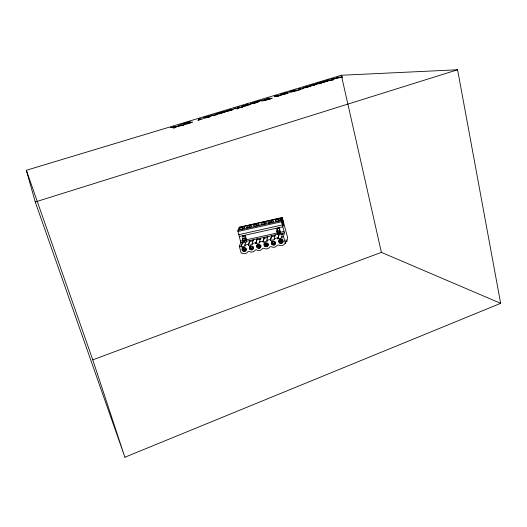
<?xml version="1.0" encoding="UTF-8"?>
<svg xmlns="http://www.w3.org/2000/svg" width="527" height="527" viewBox="0 0 527 527"><rect width="100%" height="100%" fill="white"/><g stroke="black" fill="none" stroke-linecap="round" stroke-linejoin="round"><path stroke-width="0.79" d="M280.739 233.685L279.257 227.611L279.811 233.237L280.114 231.083L280.739 233.685L284.349 232.888L281.477 221.05L282.215 217.559L287.63 237.644L286.826 241.682L285.219 242.031M277.545 230.385C277.09 223.376 275.199 237.486 279.811 233.237M282.123 220.194C281.583 227.289 285.68 227.888 282.334 218.685C280.904 220.477 284.264 229.001 282.933 222.302M282.67 221.788L282.327 220.694L283.197 223.356L282.347 219.759L282.162 220.773L283.269 224.851M283.183 224.238L282.327 219.772M245.292 235.806L245.2 235.187L246.715 241.201L246.109 238.632L245.529 240.114C245.239 242.255 244.456 236.056 245.292 235.806L243.019 236.313C242.769 238.099 241.629 243.408 245.582 240.74M243.019 236.313L242.927 235.694M241.076 246.952L242.611 242.11L241.076 246.952L245.358 246.01L244.759 245.141L246.168 241.326L278.875 234.1L277.887 238.863L282.248 237.901L281.655 237.018L282.492 233.296M248.382 245.345L249.811 240.516L248.382 245.345L252.683 244.396L252.084 243.527L253.382 239.732M255.72 243.731L257.038 238.922L255.72 243.731L260.035 242.782L259.436 241.906L260.621 238.132M263.085 242.117L264.29 237.321L263.085 242.117L267.413 241.162L266.814 240.286L267.887 236.524M270.47 240.49L271.57 235.714L270.47 240.49L274.817 239.535L274.218 238.659L275.173 234.917M277.887 238.863L278.875 234.1M282.281 218.652L281.8 220.233L283.223 225.661L283.566 224.001L282.189 218.718M282.828 222.163L282.617 221.307L282.663 221.643M239.528 228.151L239.218 227.216L237.848 230.721L240.793 242.512L239.304 246.34L241.208 253.144L241.807 253.013A4.368 4.111 20 0 0 247.894 251.682L249.1 251.419A4.374 4.124 18.7 0 0 255.206 250.088L256.418 249.824A4.381 4.137 17.3 0 0 262.551 248.48L263.763 248.217A4.387 4.15 15.9 0 0 269.916 246.873L271.135 246.61A4.4 4.17 14.3 0 0 277.307 245.259L278.533 244.996A4.407 4.183 12.7 0 0 284.732 243.639L285.344 243.507L286.121 239.693L286.826 241.682M285.344 243.507L283.539 236.603L284.349 232.888M281.405 243.481L281.51 243.013M281.24 242.038L281.339 241.597M280.377 239.554L280.483 239.093M273.994 245.101L274.112 244.633M273.856 243.652L273.974 243.191A1.054 0.995 14.3 0 0 274.56 241.669A1.054 0.995 14.3 0 1 273.968 243.191M277.518 233.757L277.452 233.053M266.616 246.708L266.741 246.241M266.484 245.266L266.609 244.798A1.047 0.995 15.9 0 0 267.11 243.184M259.258 248.322L259.396 247.848M259.132 246.873L259.277 246.405M251.926 249.923L252.084 249.449M251.814 248.48L251.972 248.006M244.614 251.517L244.791 251.043M244.521 250.075L244.686 249.6M282.498 221.353L282.973 222.822L282.182 220.134M124.892 457.232L500.65 303.328L457.588 69.768L341.344 75.256L26.35 170.28L35.256 201.973L124.892 457.232L92.765 359.842L26.35 170.28M92.765 359.842L381.403 252.374L500.65 303.328M35.256 201.973L457.588 69.768M239.205 227.229L282.202 217.565M239.311 227.407L259.205 222.934M260.799 222.578L282.288 217.75M282.156 219.878L283.045 222.625M237.861 230.391L281.458 220.629M237.987 231.478L281.616 221.715M282.749 221.617L282.65 222.196M238.869 234.64L282.452 224.924M239.271 236.504L282.867 226.808M242.973 235.898L245.246 235.398M276.998 228.336L279.303 227.822M277.05 228.744L279.363 228.237M242.683 238.764L244.963 238.257M276.919 231.175L279.244 230.661M242.69 239.192L244.976 238.685M276.945 231.597L279.27 231.083M240.556 241.096L245.127 240.108M246.465 239.792L279.462 232.506M280.476 232.269L284.079 231.465M242.96 241.037L245.253 240.529M277.255 233.454L279.58 232.941M244.054 240.938L245.575 240.602M277.518 233.54L279.066 233.197M240.793 242.512L244.442 241.702M242.539 243.112L246.056 242.334M249.739 241.524L253.263 240.747M256.959 239.93L260.503 239.146M264.211 238.329L267.762 237.545M271.484 236.728L275.048 235.938M278.783 235.114L283.078 234.166M239.304 246.34L241.149 245.931M244.759 245.141L248.461 244.324M252.084 243.527L255.799 242.71M259.436 241.906L263.164 241.089M266.814 240.286L270.562 239.462M274.218 238.659L277.979 237.829M281.655 237.018L283.539 236.603M242.334 227.453L242.71 228.81M249.482 225.846L249.857 227.209M256.656 224.238L257.024 225.602M263.856 222.625L264.218 223.988M271.076 220.997L271.438 222.368M278.328 219.37L278.684 220.747M341.344 75.256L381.403 252.374M246.208 248.507A2.095 1.97 20 0 1 244.021 251.069A2.095 1.97 20 0 1 242.492 247.98M242.703 247.723A2.095 1.97 20 0 1 243.092 247.42M260.845 245.299A2.101 1.983 17.3 0 1 259.778 247.723A2.101 1.983 17.3 0 1 257.097 246.906A2.101 1.983 17.3 0 1 257.571 244.297M283.039 240.608A2.115 2.003 12.7 0 1 281.84 242.914A2.115 2.003 12.7 0 1 279.231 242.117A2.115 2.003 12.7 0 1 279.567 239.548M280.153 239.192A2.115 2.003 12.7 0 1 281.174 239.054M282.294 239.495A2.115 2.003 12.7 0 1 282.762 239.996M245.338 249.113A1.041 0.982 20 0 1 243.843 249.442A1.041 0.982 20 0 1 243.612 247.973M245.081 247.907A1.041 0.982 20 0 1 245.318 248.197M253.513 246.906A2.095 1.976 18.7 0 1 251.313 249.475A2.095 1.976 18.7 0 1 249.791 246.379M250.121 246.01A2.095 1.976 18.7 0 1 250.391 245.813M268.197 243.691A2.101 1.989 15.9 0 1 267.123 246.122A2.101 1.989 15.9 0 1 264.442 245.299A2.101 1.989 15.9 0 1 264.923 242.683M281.938 240.062A1.054 1.001 12.7 0 1 281.787 241.379A1.054 1.001 12.7 0 1 280.39 241.359A1.054 1.001 12.7 0 1 280.212 240.035M275.634 242.229A2.108 1.996 14.3 0 1 274.389 244.548A2.108 1.996 14.3 0 1 271.774 243.639A2.108 1.996 14.3 0 1 272.301 241.063M252.696 247.315A1.047 0.988 18.7 0 1 251.214 247.934A1.047 0.988 18.7 0 1 250.898 246.386M252.367 246.34A1.047 0.988 18.7 0 1 252.69 246.847M259.765 244.818A1.047 0.988 17.3 0 1 259.725 246.195A1.047 0.988 17.3 0 1 258.276 246.162A1.047 0.988 17.3 0 1 258.21 244.785M267.11 243.21A1.047 0.995 15.9 0 1 267.057 244.587A1.047 0.995 15.9 0 1 265.608 244.554A1.047 0.995 15.9 0 1 265.542 243.171M274.475 241.59A1.054 0.995 14.3 0 1 274.448 242.947A1.054 0.995 14.3 0 1 273.032 243A1.054 0.995 14.3 0 1 272.828 241.649M280.147 94.755L282.202 94.755L286.892 93.536A3.808 0.375 -14.8 0 0 288.447 92.923C286.991 92.087 282.334 93.773 280.147 94.755M287.129 93.075C280.746 96.013 279.448 93.641 287.129 93.075M311.292 85.835L306.958 87.423L303.223 88.022L309.211 86.217L302.801 87.963L306.905 86.468L311.292 85.835M295.739 90.519C289.988 93.075 287.775 91.125 295.739 90.519M225.286 111.915L219.43 113.825L215.609 114.03L223.165 111.81L224.601 111.717L219.746 113.457L225.286 111.915M227.19 110.802L225.681 111.263L230.035 109.688L233.804 109.26L231.017 110.439L226.564 111.408L232.17 109.656L227.19 110.802M243.112 105.999C249.62 105.993 250.022 103.127 243.112 105.999M184.358 124.293L187.408 123.917L192.421 122.099L186.071 123.924L190.59 121.592L182.474 124.043L189.279 122.152L184.358 124.293M252.097 103.272L250.661 103.766L255.042 102.126L259.132 101.599L255.417 103.042L250.924 103.826L257.136 101.948L252.097 103.272M326.305 81.362L322.372 82.443L326.549 80.914L324.803 81.118L317.709 83.2C318.828 83.767 333.176 79.775 326.305 81.362M261.781 100.901L264.574 100.598L272.301 98.305L268.078 98.193L266.53 98.661L268.315 98.714L258.54 101.072L262.604 100.525L261.781 100.901M204.68 117.58C209.983 118.015 212.664 114.418 204.68 117.58M203.106 118.022L204.654 118.2L209.417 116.954A3.893 0.395 -15.4 0 0 211.195 116.276C211.406 114.84 204.529 117.323 203.106 118.022M218.942 113.272L223.007 112.159L218.942 113.272M300.752 88.997L298.829 89.748L303.387 88.529L298.618 88.971L300.752 88.997M241.735 106.289L244.034 106.362L250.852 104.405L246.893 104.194L245.477 104.623L246.906 104.702L241.735 106.289M309.856 86.27L305.093 87.594L309.856 86.27M289.053 91.988L290.937 92.113L299.553 90.071L294.929 90.084L289.053 91.988M263.388 100.446L270.232 98.766L268.79 98.727L263.388 100.446M257.644 102.047L252.776 103.397L257.644 102.047M325.021 81.342L321.121 82.475L325.021 81.342M200.194 119.385L197.908 120.248L202.592 119.003L200.26 118.674L198.784 119.115L200.194 119.385M177.652 126.381L173.6 128.16L176.38 126.612L170.636 127.62L177.151 126.236L181.367 124.379L178.455 125.986L184.015 125.011L177.652 126.381M317.162 83.938L313.407 85.499L315.205 84.584L309.731 85.618L315.765 84.294L316.457 83.958L315.133 83.984L316.431 83.595L321.345 83.47L317.162 83.938M274.738 96.171L274.277 96.322L278.315 95.967L276.978 96.375L277.413 96.382L281.306 95.203L274.738 96.171M211.538 115.255L211.044 115.413L214.555 115.242L213.158 115.663L213.494 115.703L217.579 114.471L211.538 115.255M235.24 108.107L233.784 108.549L236.471 108.753L237.947 108.305L235.24 108.107M238.83 107.027L237.394 107.462L241.168 107.725L242.624 107.284L238.83 107.027M328.446 79.966L327.036 80.394L332.089 80.223L334.223 79.577L333.044 78.786L342.708 77.008L337.511 77.225L336.101 77.653L340.501 77.462L331.542 79.03L332.689 79.827L328.446 79.966M238.454 108.345L236.979 108.793L238.981 108.384L238.454 108.345M242.42 250.714A2.095 1.976 20 0 0 245.997 250.424A2.095 1.976 20 0 0 243.823 247.598A2.095 1.976 20 0 0 242.42 250.714M240.628 229.331A2.938 0.744 -15.5 0 0 244.831 227.552A2.938 0.744 -15.5 0 0 240.51 228.026A2.938 0.744 -15.5 0 0 240.628 229.331M269.56 222.842A2.964 0.751 -14.9 0 0 273.704 221.077A2.964 0.751 -14.9 0 0 269.251 221.577A2.964 0.751 -14.9 0 0 269.56 222.842M257.156 247.644A2.101 1.989 17.3 0 0 260.713 247.064A2.101 1.989 17.3 0 0 258.309 244.403A2.101 1.989 17.3 0 0 257.156 247.644M255.042 226.096A2.951 0.744 -15.2 0 0 259.212 224.324A2.951 0.744 -15.2 0 0 254.831 224.818A2.951 0.744 -15.2 0 0 255.042 226.096M279.415 242.927A2.115 2.009 12.7 0 0 282.94 242.058A2.115 2.009 12.7 0 0 280.318 239.568A2.115 2.009 12.7 0 0 279.415 242.927M243.461 249.719A1.047 0.988 20 0 0 245.226 249.475A1.047 0.988 20 0 0 244.067 248.125A1.047 0.988 20 0 0 243.461 249.719M249.831 249.251A2.101 1.983 18.7 0 0 253.368 248.672A2.101 1.983 18.7 0 0 250.971 246.01A2.101 1.983 18.7 0 0 249.831 249.251M262.288 224.476A2.958 0.751 -15 0 0 266.445 222.704A2.958 0.751 -15 0 0 262.024 223.198A2.958 0.751 -15 0 0 262.288 224.476M264.508 246.037A2.108 1.996 15.9 0 0 268.078 245.457A2.108 1.996 15.9 0 0 265.674 242.782A2.108 1.996 15.9 0 0 264.508 246.037M247.822 227.717A2.945 0.744 -15.3 0 0 252.011 225.945A2.945 0.744 -15.3 0 0 247.657 226.426A2.945 0.744 -15.3 0 0 247.822 227.717M276.675 221.228A2.971 0.758 -14.7 0 0 280.99 219.495A2.971 0.758 -14.7 0 0 276.675 219.878A2.971 0.758 -14.7 0 0 276.675 221.228M280.252 241.768A1.054 1.001 12.7 0 0 282.004 241.32A1.054 1.001 12.7 0 0 280.687 240.088A1.054 1.001 12.7 0 0 280.252 241.768M272.011 244.548A2.115 2.003 14.3 0 0 275.516 243.678A2.115 2.003 14.3 0 0 272.9 241.195A2.115 2.003 14.3 0 0 272.011 244.548M258.072 246.517A1.047 0.995 17.3 0 0 259.851 246.274A1.047 0.995 17.3 0 0 258.691 244.917A1.047 0.995 17.3 0 0 258.072 246.517M272.788 243.296A1.054 1.001 14.3 0 0 274.58 243.046A1.054 1.001 14.3 0 0 273.421 241.682A1.054 1.001 14.3 0 0 272.788 243.296M265.417 244.91A1.054 0.995 15.9 0 0 267.202 244.666A1.054 0.995 15.9 0 0 266.043 243.303A1.054 0.995 15.9 0 0 265.417 244.91M250.753 248.125A1.047 0.988 18.7 0 0 252.525 247.874A1.047 0.988 18.7 0 0 251.366 246.524A1.047 0.988 18.7 0 0 250.753 248.125"/></g></svg>
